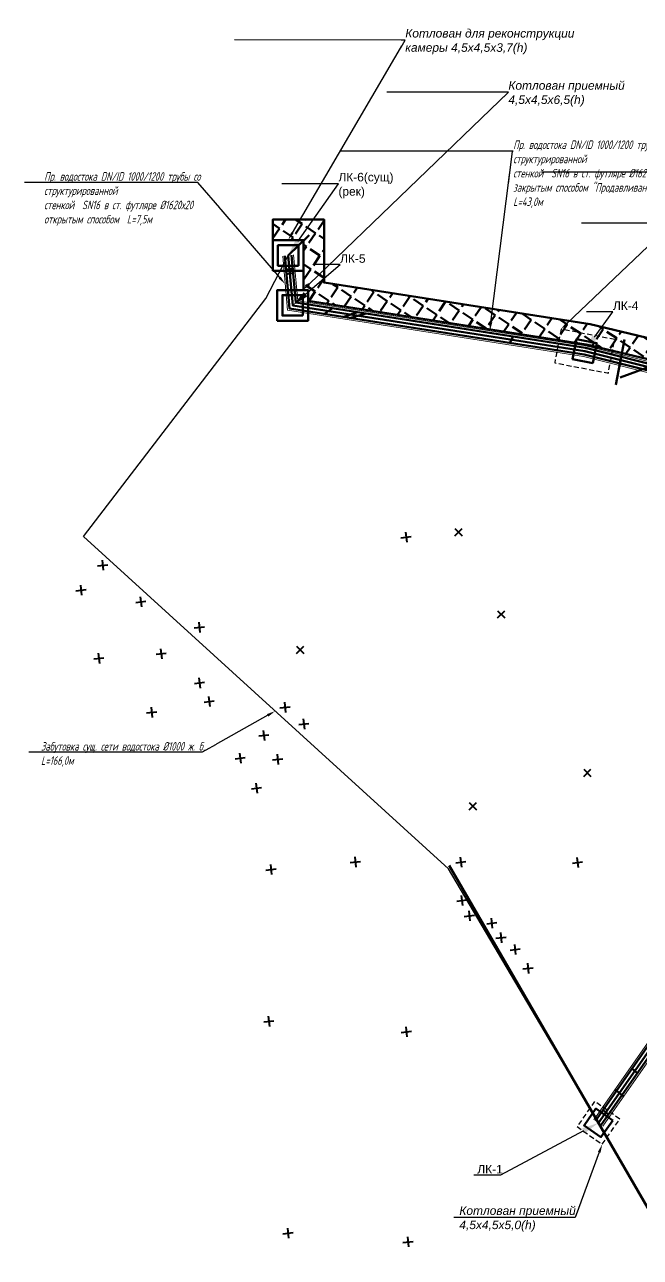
# Model space of a CAD drawing. Extents: x 8881 to 13607, y 7488 to 14019.
# Drawn here: x 11767.2 to 11857.3, y 8763 to 8943.2 of the extents above; entities that cross this region are included whole.
import ezdxf
from ezdxf import colors
from ezdxf.entities.mleader import LeaderData, LeaderLine
from ezdxf.math import Vec2, Vec3

# ---------------------------------------------------------------- set-up
doc = ezdxf.new("R2010")
doc.units = 0
doc.linetypes.add('DASHED2', pattern=[0.375, 0.25, -0.125])
doc.layers.add('__К2', color=7, linetype='Continuous')
doc.layers.add('_PSM_EXIST_COMMS', color=7, linetype='Continuous', plot=False)
doc.layers.add('_К_ПК64+28.12-ПК66+16.43_Текст', color=7, linetype='Continuous', lineweight=30, true_color=0x994c00)
doc.layers.add('_ПОС1', color=6, linetype='Continuous', true_color=0xff00ff)
doc.layers.add('Кресты', color=1, linetype='Continuous', lineweight=40)
doc.styles.get("Standard").update_dxf_attribs({"font": 'arial.ttf'})
doc.styles.add('СПДС', font='spds.shx', dxfattribs={"width": 0.9, "oblique": 15, "height": 2.5})
doc.linetypes.add('Крест', pattern='A,0,-2.25,[131,ltypeshp.shx,S=0.5,R=0,X=-0.5,Y=-0.5],0,[131,ltypeshp.shx,S=0.5,R=180,X=0.5,Y=0.5],-2.25', length=4.5)

msp = doc.modelspace()

# ---------------------------------------------------------------- linework, layer by layer
at = {"color": 7, "lineweight": 9}
for points in [[(11850.47, 8783.09), (11901.93, 8856.58), (11873.02, 8888.64), (11848.96, 8894.68), (11805.67, 8901.45), (11804.95, 8909.37)], [(11851.79, 8782.17), (11903.97, 8856.7), (11873.88, 8890.08), (11849.28, 8896.24), (11807.15, 8902.84), (11806.54, 8909.52)]]:
    msp.add_lwpolyline(points, dxfattribs=at)
at = {"color": 30, "lineweight": 50, "true_color": 0xff7f00}
for points in [[(11850.72, 8782.92), (11902.32, 8856.6), (11873.18, 8888.91), (11849.02, 8894.97), (11805.94, 8901.71), (11805.25, 8909.4)], [(11851.54, 8782.35), (11903.59, 8856.68), (11873.72, 8889.81), (11849.22, 8895.95), (11806.87, 8902.58), (11806.24, 8909.49)]]:
    msp.add_lwpolyline(points, dxfattribs=at)
for points in [[(11807.91, 8900.65), (11804.91, 8900.65), (11804.91, 8903.65), (11807.91, 8903.65)], [(11853.22, 8783), (11851.5, 8780.54), (11849.04, 8782.26), (11850.76, 8784.72)]]:
    msp.add_lwpolyline(points, close=True, dxfattribs=at)
at = {"layer": '__К2', "color": 5, "lineweight": 50}
msp.add_lwpolyline([(11851.13, 8782.63), (11902.95, 8856.64), (11873.45, 8889.36), (11849.12, 8895.46), (11806.41, 8902.15), (11805.74, 8909.44)], dxfattribs=at)
at = {"layer": '_PSM_EXIST_COMMS', "color": 6, "lineweight": 50}
for points in [[(11805.74, 8909.44), (11808.82, 8912.4)], [(11805.43, 8907.38), (11806.42, 8907.52)], [(11805.7, 8906.76), (11806.48, 8906.87)], [(11811.04, 8900.92), (11812.24, 8901.74)], [(11813.89, 8900.47), (11815.88, 8901.17)], [(11814.91, 8900.31), (11817.09, 8900.98)], [(11838.68, 8897.6), (11838.18, 8896.67)], [(11853.69, 8890.55), (11854.95, 8897.16)], [(11854.33, 8891.62), (11866.78, 8896.17)], [(11862.53, 8762.97), (11829.31, 8820.26)], [(11856.04, 8790.58), (11856.84, 8789.92)], [(11853.56, 8787.5), (11854.8, 8786.48)], [(11852.58, 8783.83), (11851.8, 8784.47)]]:
    msp.add_lwpolyline(points, dxfattribs=at)
at = {"layer": 'Кресты'}
for points in [[(11830.14, 8868.47), (11831.2, 8869.53)], [(11830.14, 8869.53), (11831.2, 8868.47)], [(11822.25, 8868.16), (11823.74, 8868.36)], [(11822.9, 8869), (11823.09, 8867.52)], [(11783.46, 8858.72), (11784.95, 8858.89)], [(11784.12, 8859.55), (11784.28, 8858.06)], [(11836.39, 8856.45), (11837.45, 8857.51)], [(11836.39, 8857.51), (11837.45, 8856.45)], [(11792.02, 8855), (11793.51, 8855.16)], [(11792.68, 8855.83), (11792.85, 8854.34)], [(11786.42, 8851.14), (11787.91, 8851.3)], [(11787.08, 8851.96), (11787.25, 8850.47)], [(11806.97, 8851.26), (11808.03, 8852.32)], [(11806.97, 8852.32), (11808.03, 8851.26)], [(11792.7, 8847.7), (11792.86, 8846.21)], [(11792.03, 8846.87), (11793.53, 8847.04)], [(11805.21, 8844.14), (11805.38, 8842.65)], [(11804.55, 8843.31), (11806.04, 8843.48)], [(11807.29, 8840.87), (11808.78, 8841.03)], [(11807.95, 8841.7), (11808.12, 8840.2)], [(11801.44, 8839.2), (11802.93, 8839.36)], [(11802.1, 8840.02), (11802.27, 8838.53)], [(11798.64, 8836.69), (11798.81, 8835.2)], [(11797.98, 8835.87), (11799.47, 8836.03)], [(11803.47, 8835.69), (11804.96, 8835.86)], [(11804.14, 8836.52), (11804.3, 8835.03)], [(11848.98, 8833.27), (11850.04, 8834.33)], [(11848.98, 8834.33), (11850.04, 8833.27)], [(11800.38, 8831.49), (11801.87, 8831.66)], [(11801.04, 8832.32), (11801.21, 8830.83)], [(11832.23, 8828.39), (11833.29, 8829.45)], [(11832.23, 8829.45), (11833.29, 8828.39)], [(11803.16, 8820.43), (11803.33, 8818.94)], [(11814.81, 8820.7), (11816.31, 8820.86)], [(11815.48, 8821.53), (11815.64, 8820.04)], [(11830.25, 8820.66), (11831.74, 8820.82)], [(11830.91, 8821.49), (11831.08, 8820)], [(11847.32, 8820.6), (11848.8, 8820.8)], [(11847.96, 8821.44), (11848.16, 8819.96)], [(11802.5, 8819.6), (11803.99, 8819.77)], [(11830.4, 8815.06), (11831.89, 8815.23)], [(11831.06, 8815.89), (11831.23, 8814.4)], [(11832.17, 8813.64), (11832.33, 8812.15)], [(11831.5, 8812.82), (11833, 8812.98)], [(11834.79, 8811.74), (11836.28, 8811.91)], [(11835.45, 8812.57), (11835.61, 8811.08)], [(11836.13, 8809.62), (11837.62, 8809.79)], [(11836.79, 8810.45), (11836.95, 8808.96)], [(11838.2, 8807.9), (11839.69, 8808.06)], [(11838.86, 8808.73), (11839.02, 8807.24)], [(11840.75, 8805.96), (11840.91, 8804.47)], [(11840.09, 8805.13), (11841.58, 8805.3)], [(11802.17, 8797.39), (11803.66, 8797.55)], [(11802.84, 8798.21), (11803, 8796.72)], [(11822.28, 8795.85), (11823.77, 8796.02)], [(11822.94, 8796.68), (11823.11, 8795.19)], [(11804.98, 8766.43), (11806.48, 8766.59)], [(11805.65, 8767.25), (11805.81, 8765.76)], [(11822.53, 8765.15), (11824.02, 8765.31)], [(11823.2, 8765.98), (11823.36, 8764.49)]]:
    msp.add_lwpolyline(points, dxfattribs=at)
at = {"layer": 'Кресты', "elevation": 138.31}
for points in [[(11777.87, 8864.08), (11779.36, 8864.24)], [(11778.53, 8864.91), (11778.7, 8863.42)], [(11774.69, 8860.44), (11776.18, 8860.61)], [(11775.35, 8861.27), (11775.52, 8859.78)], [(11777.97, 8851.29), (11778.14, 8849.8)], [(11777.31, 8850.46), (11778.8, 8850.62)], [(11793.44, 8844.15), (11794.93, 8844.32)], [(11794.1, 8844.98), (11794.27, 8843.49)], [(11785.03, 8842.58), (11786.52, 8842.74)], [(11785.7, 8843.4), (11785.86, 8841.91)]]:
    msp.add_lwpolyline(points, dxfattribs=at)

# ---------------------------------------------------------------- leaders
at = {"layer": '_ПОС1', "color": 30, "lineweight": 18, "true_color": 0xff7f00, "transparency": 33554687}
ml = msp.add_multileader_mtext('Standard', dxfattribs=at)
ml.set_content('{\\C30;\\c32767;ЛК-6(сущ)\\P(рек)}', color=5)
ml.set_leader_properties()
ml.build(insert=Vec2(0, 0))
ml.multileader.update_dxf_attribs({"text_left_attachment_type": 6, "text_right_attachment_type": 6, "dogleg_length": 0, "arrow_head_size": 2.5})
ctx = ml.context
ctx.base_point, ctx.char_height, ctx.arrow_head_size, ctx.landing_gap_size, ctx.plane_origin = Vec3(11813.1, 8919.92), 1.25, 2.5, 0, Vec3(11885.54, 9344.37)
ctx.left_attachment, ctx.right_attachment = 6, 6
notes = []
notes.append((ctx, [(1, (1, 1, 0), (11813.1, 8919.92), (1, 0), 0, [(0, [(11805.74, 8909.44)], 0, [])])]))
ctx.mtext.insert, ctx.mtext.rotation, ctx.mtext.width, ctx.mtext.defined_height, ctx.mtext.flow_direction = Vec3(11813.1, 8921.53), 6.283185, 37.6219, 15.81, 5
ml = msp.add_multileader_mtext('Standard', dxfattribs=at)
ml.set_content('{\\C30;\\c32767;ЛК-5}', color=5)
ml.set_leader_properties()
ml.build(insert=Vec2(0, 0))
ml.multileader.update_dxf_attribs({"text_left_attachment_type": 6, "text_right_attachment_type": 6, "dogleg_length": 0, "arrow_head_size": 2.5})
ctx = ml.context
ctx.base_point, ctx.char_height, ctx.arrow_head_size, ctx.landing_gap_size, ctx.plane_origin = Vec3(11813.35, 8908.13), 1.25, 2.5, 0, Vec3(11889.95, 9338.05)
ctx.left_attachment, ctx.right_attachment = 6, 6
notes.append((ctx, [(1, (1, 1, 0), (11813.35, 8908.13), (1, 0), 0, [(0, [(11806.41, 8902.15)], 0, [])])]))
ctx.mtext.insert, ctx.mtext.rotation, ctx.mtext.width, ctx.mtext.defined_height, ctx.mtext.flow_direction = Vec3(11813.35, 8909.63), 6.283185, 37.6219, 15.81, 5
ml = msp.add_multileader_mtext('Standard', dxfattribs=at)
ml.set_content('{\\C30;\\c32767;ЛК-4}', color=5)
ml.set_leader_properties()
ml.build(insert=Vec2(0, 0))
ml.multileader.update_dxf_attribs({"text_left_attachment_type": 6, "text_right_attachment_type": 6, "dogleg_length": 0, "arrow_head_size": 2.5})
ctx = ml.context
ctx.base_point, ctx.char_height, ctx.arrow_head_size, ctx.landing_gap_size, ctx.plane_origin = Vec3(11853.26, 8901.23), 1.25, 2.5, 0, Vec3(11929.86, 9331.15)
ctx.left_attachment, ctx.right_attachment = 6, 6
notes.append((ctx, [(1, (1, 1, 0), (11853.26, 8901.23), (1, 0), 0, [(0, [(11849.12, 8895.46)], 0, [])])]))
ctx.mtext.insert, ctx.mtext.rotation, ctx.mtext.width, ctx.mtext.defined_height, ctx.mtext.flow_direction = Vec3(11853.26, 8902.73), 6.283185, 37.6219, 15.81, 5
ml = msp.add_multileader_mtext('Standard', dxfattribs=at)
ml.set_content('{\\C30;\\c32767;ЛК-1}', color=5)
ml.set_leader_properties()
ml.build(insert=Vec2(0, 0))
ml.multileader.update_dxf_attribs({"text_left_attachment_type": 6, "text_right_attachment_type": 6, "dogleg_length": 0, "arrow_head_size": 2.5})
ctx = ml.context
ctx.base_point, ctx.char_height, ctx.arrow_head_size, ctx.landing_gap_size, ctx.plane_origin = Vec3(11833.42, 8774.98), 1.25, 2.5, 0, Vec3(11906.64, 9204.9)
ctx.left_attachment, ctx.right_attachment = 6, 6
notes.append((ctx, [(0, (1, 1, 0), (11836.8, 8774.98), (-1, 0), 0, [(0, [(11851.13, 8782.63)], 0, [])])]))
ctx.mtext.insert, ctx.mtext.rotation, ctx.mtext.width, ctx.mtext.defined_height, ctx.mtext.flow_direction = Vec3(11833.42, 8776.48), 6.283185, 37.6219, 15.81, 5
for ctx, leaders in notes:
    for number, flags, end, landing, length, lines in leaders:
        leader = LeaderData()
        leader.index, (leader.has_last_leader_line, leader.has_dogleg_vector, leader.attachment_direction) = number, flags
        leader.last_leader_point, leader.dogleg_vector, leader.dogleg_length = Vec3(end), Vec3(landing), length
        for number, points, colour, breaks in lines:
            line = LeaderLine()
            line.index, line.vertices, line.color, line.breaks = number, Vec3.list(points), colors.encode_raw_color(colour), breaks
            leader.lines.append(line)
        ctx.leaders.append(leader)

# ---------------------------------------------------------------- next in the draw order: leaders
at = {"color": 30, "lineweight": 50, "true_color": 0xff7f00}
ml = msp.add_multileader_mtext('Standard', dxfattribs=at)
ml.set_content('{\\C30;\\c32767;Пр. водостока DN/ID 1000/1200 трубы со структурированной\\Pстенкой  SN16 в ст. футляре %%C1620х20 открытым способом  L=7,5м}', color=(255, 130, 5), style='СПДС')
ml.set_leader_properties()
ml.build(insert=Vec2(0, 0))
ml.multileader.update_dxf_attribs({"text_left_attachment_type": 6, "text_right_attachment_type": 6, "dogleg_length": 0.1, "arrow_head_size": 1.25})
ctx = ml.context
ctx.base_point, ctx.char_height, ctx.arrow_head_size, ctx.landing_gap_size, ctx.plane_origin = Vec3(11770.05, 8920.13), 1.25, 1.25, 0, Vec3(11822.49, 9134.25)
ctx.left_attachment, ctx.right_attachment = 6, 6
notes = []
notes.append((ctx, [(0, (1, 1, 0), (11792.53, 8920.13), (-1, 0), 0.1, [(0, [(11805.32, 8905.27)], 0, [])])]))
ctx.mtext.insert, ctx.mtext.rotation, ctx.mtext.width, ctx.mtext.defined_height, ctx.mtext.flow_direction = Vec3(11770.05, 8921.63), 6.283185, 24.9817, 7.9, 5
ctx.mtext.has_bg_fill, ctx.mtext.bg_color, ctx.mtext.bg_scale_factor, ctx.mtext.bg_transparency, ctx.mtext.use_window_bg_color = 1, -1027028792, 1.5, 0, 1
ml = msp.add_multileader_mtext('Standard', dxfattribs=at)
ml.set_content('{\\C30;\\c32767;Пр. водостока DN/ID 1000/1200 трубы со структурированной\\Pстенкой  SN16 в ст. футляре %%C1620х20 закрытым способом "Продавливание" L=25,0м}', color=(255, 130, 5), style='СПДС')
ml.set_leader_properties()
ml.build(insert=Vec2(0, 0))
ml.multileader.update_dxf_attribs({"text_left_attachment_type": 6, "text_right_attachment_type": 6, "dogleg_length": 0.1, "arrow_head_size": 1.25})
ctx = ml.context
ctx.base_point, ctx.char_height, ctx.arrow_head_size, ctx.landing_gap_size, ctx.plane_origin = Vec3(11873.87, 8914.19), 1.25, 1.25, 0, Vec3(11926.89, 9128.3)
ctx.left_attachment, ctx.right_attachment = 6, 6
notes.append((ctx, [(1, (1, 1, 0), (11873.77, 8914.19), (1, 0), 0.1, [(0, [(11861.18, 8893.26)], 0, [])])]))
ctx.mtext.insert, ctx.mtext.rotation, ctx.mtext.width, ctx.mtext.defined_height, ctx.mtext.flow_direction = Vec3(11873.87, 8915.75), 6.283185, 24.9817, 7.9, 5
ctx.mtext.has_bg_fill, ctx.mtext.bg_color, ctx.mtext.bg_scale_factor, ctx.mtext.bg_transparency, ctx.mtext.use_window_bg_color = 1, -1027028792, 1.5, 0, 1
at = {"layer": '_ПОС1', "color": 6, "lineweight": 18, "true_color": 0xf50aed, "transparency": 33554687}
ml = msp.add_multileader_mtext('Standard', dxfattribs=at)
ml.set_content('{\\fArial|b0|i1|c204|p34;\\C256;\\c16711935;Котлован приемный \\P4,5х4,5х5,0(h) }', color=5)
ml.set_leader_properties()
ml.build(insert=Vec2(0, 0))
ml.multileader.update_dxf_attribs({"text_left_attachment_type": 6, "text_right_attachment_type": 6, "dogleg_length": 0, "arrow_head_size": 1.25})
ctx = ml.context
ctx.base_point, ctx.char_height, ctx.arrow_head_size, ctx.landing_gap_size, ctx.plane_origin, ctx.plane_x_axis, ctx.plane_y_axis = Vec3(11830.78, 8768.82), 1.25, 1.25, 0, Vec3(11893.48, 8732.7), Vec3(1, -0.000771), Vec3(0.000771, 1)
ctx.left_attachment, ctx.right_attachment = 6, 6
notes.append((ctx, [(1, (1, 1, 0), (11847.74, 8768.8), (-1, 0.000771), 0, [(0, [(11851.68, 8779.5)], 0, [])])]))
ctx.mtext.insert, ctx.mtext.text_direction, ctx.mtext.rotation, ctx.mtext.flow_direction = Vec3(11830.79, 8770.43), Vec3(1, -0.000771), 6.282415, 5
ctx.mtext.has_bg_fill, ctx.mtext.bg_color, ctx.mtext.bg_scale_factor, ctx.mtext.bg_transparency, ctx.mtext.use_window_bg_color = 1, -1023410167, 1.5, 0, 1
for ctx, leaders in notes:
    for number, flags, end, landing, length, lines in leaders:
        leader = LeaderData()
        leader.index, (leader.has_last_leader_line, leader.has_dogleg_vector, leader.attachment_direction) = number, flags
        leader.last_leader_point, leader.dogleg_vector, leader.dogleg_length = Vec3(end), Vec3(landing), length
        for number, points, colour, breaks in lines:
            line = LeaderLine()
            line.index, line.vertices, line.color, line.breaks = number, Vec3.list(points), colors.encode_raw_color(colour), breaks
            leader.lines.append(line)
        ctx.leaders.append(leader)

# ---------------------------------------------------------------- next in the draw order: linework, layer by layer
at = {"color": 6, "lineweight": 50}
for points in [[(11803.49, 8907.19), (11807.99, 8907.19), (11807.99, 8911.69), (11803.49, 8911.69)], [(11804.16, 8899.9), (11808.66, 8899.9), (11808.66, 8904.4), (11804.16, 8904.4)]]:
    msp.add_lwpolyline(points, close=True, dxfattribs=at)
at = {"color": 30, "lineweight": 50, "true_color": 0xff7f00}
for points in [[(11807.24, 8907.94), (11804.24, 8907.94), (11804.24, 8910.94), (11807.24, 8910.94)], [(11850.31, 8893.7), (11847.36, 8894.28), (11847.94, 8897.22), (11850.88, 8896.64)]]:
    msp.add_lwpolyline(points, close=True, dxfattribs=at)
at = {"layer": '_ПОС1', "color": 6, "linetype": 'DASHED2', "lineweight": 30, "ltscale": 3, "true_color": 0xf50aed, "transparency": 33554687, "flags": 128}
msp.add_lwpolyline([(11848, 8782.08), (11851.68, 8779.5), (11854.26, 8783.19), (11850.58, 8785.77)], close=True, dxfattribs=at)

# ---------------------------------------------------------------- next in the draw order: leaders
at = {"color": 30, "lineweight": 50, "true_color": 0xff7f00}
ml = msp.add_multileader_mtext('Standard', dxfattribs=at)
ml.set_content('{\\C30;\\c32767;Пр. водостока DN/ID 1000/1200 трубы со структурированной\\Pстенкой  SN16 в ст. футляре %%C1620х20 закрытым способом "Продавливание" L=43,0м}', color=(255, 130, 5), style='СПДС')
ml.set_leader_properties()
ml.build(insert=Vec2(0, 0))
ml.multileader.update_dxf_attribs({"text_left_attachment_type": 6, "text_right_attachment_type": 6, "dogleg_length": 0.1, "arrow_head_size": 1.25})
ctx = ml.context
ctx.base_point, ctx.char_height, ctx.arrow_head_size, ctx.landing_gap_size, ctx.plane_origin = Vec3(11838.66, 8924.71), 1.25, 1.25, 0, Vec3(11891.68, 9138.83)
ctx.left_attachment, ctx.right_attachment = 6, 6
notes = []
notes.append((ctx, [(1, (1, 1, 0), (11838.56, 8924.71), (1, 0), 0.1, [(0, [(11835.25, 8898.44)], 0, [])])]))
ctx.mtext.insert, ctx.mtext.rotation, ctx.mtext.width, ctx.mtext.defined_height, ctx.mtext.flow_direction = Vec3(11838.66, 8926.27), 6.283185, 24.9817, 7.9, 5
ctx.mtext.has_bg_fill, ctx.mtext.bg_color, ctx.mtext.bg_scale_factor, ctx.mtext.bg_transparency, ctx.mtext.use_window_bg_color = 1, -1027028792, 1.5, 0, 1
for ctx, leaders in notes:
    for number, flags, end, landing, length, lines in leaders:
        leader = LeaderData()
        leader.index, (leader.has_last_leader_line, leader.has_dogleg_vector, leader.attachment_direction) = number, flags
        leader.last_leader_point, leader.dogleg_vector, leader.dogleg_length = Vec3(end), Vec3(landing), length
        for number, points, colour, breaks in lines:
            line = LeaderLine()
            line.index, line.vertices, line.color, line.breaks = number, Vec3.list(points), colors.encode_raw_color(colour), breaks
            leader.lines.append(line)
        ctx.leaders.append(leader)

# ---------------------------------------------------------------- next in the draw order: linework, layer by layer
at = {"layer": '_К_ПК64+28.12-ПК66+16.43_Текст', "color": 1, "linetype": 'Крест', "lineweight": 30, "true_color": 0xff0000}
msp.add_lwpolyline([(11851.13, 8782.63), (11829.19, 8819.76), (11775.82, 8868.34), (11802.5, 8903.15), (11805.74, 8909.44)], dxfattribs=at)
at = {"layer": '_ПОС1', "color": 6, "linetype": 'DASHED2', "lineweight": 30, "ltscale": 3, "true_color": 0xf50aed, "transparency": 33554687, "flags": 128}
msp.add_lwpolyline([(11845.66, 8898.67), (11844.73, 8893.75), (11852.58, 8892.25), (11853.52, 8897.17)], close=True, dxfattribs=at)

# ---------------------------------------------------------------- next in the draw order: leaders
at = {"color": 30, "lineweight": 50, "true_color": 0xff7f00}
ml = msp.add_multileader_mtext('Standard', dxfattribs=at)
ml.set_content('{\\C30;\\c32767;Забутовка сущ. сети водостока %%C1000 ж. б. L=166,0м}', color=(255, 130, 5), style='СПДС')
ml.set_leader_properties()
ml.build(insert=Vec2(0, 0))
ml.multileader.update_dxf_attribs({"text_left_attachment_type": 6, "text_right_attachment_type": 6, "dogleg_length": 0.1, "arrow_head_size": 1.25})
ctx = ml.context
ctx.base_point, ctx.char_height, ctx.arrow_head_size, ctx.landing_gap_size, ctx.plane_origin = Vec3(11769.59, 8836.81), 1.25, 1.25, 0, Vec3(11822.32, 9050.93)
ctx.left_attachment, ctx.right_attachment = 6, 6
notes = []
notes.append((ctx, [(0, (1, 1, 0), (11793.17, 8836.81), (-1, 0), 0.1, [(0, [(11803.84, 8842.83)], 0, [])])]))
ctx.mtext.insert, ctx.mtext.rotation, ctx.mtext.width, ctx.mtext.defined_height, ctx.mtext.flow_direction = Vec3(11769.59, 8838.31), 6.283185, 24.9817, 7.9, 5
ctx.mtext.has_bg_fill, ctx.mtext.bg_color, ctx.mtext.bg_scale_factor, ctx.mtext.bg_transparency, ctx.mtext.use_window_bg_color = 1, -1027028792, 1.5, 0, 1
at = {"layer": '_ПОС1', "color": 6, "lineweight": 18, "true_color": 0xf50aed, "transparency": 33554687}
ml = msp.add_multileader_mtext('Standard', dxfattribs=at)
ml.set_content('{\\fArial|b0|i1|c204|p34;\\C256;\\c16711935;Котлован рабочий и приемный \\P8х5х9,0(h) }', color=5)
ml.set_leader_properties()
ml.build(insert=Vec2(0, 0))
ml.multileader.update_dxf_attribs({"text_left_attachment_type": 6, "text_right_attachment_type": 6, "dogleg_length": 0, "arrow_head_size": 1.25})
ctx = ml.context
ctx.base_point, ctx.char_height, ctx.arrow_head_size, ctx.landing_gap_size, ctx.plane_origin, ctx.plane_x_axis, ctx.plane_y_axis = Vec3(11869.73, 8921.61), 1.25, 1.25, 0, Vec3(11940.17, 8887.84), Vec3(1, -0.000771), Vec3(0.000771, 1)
ctx.left_attachment, ctx.right_attachment = 6, 6
notes.append((ctx, [(0, (1, 1, 0), (11869.73, 8921.61), (1, -0.000771), 0, [(0, [(11845.66, 8898.67)], 0, [])])]))
ctx.mtext.insert, ctx.mtext.text_direction, ctx.mtext.rotation, ctx.mtext.flow_direction = Vec3(11869.73, 8923.23), Vec3(1, -0.000771), 6.282415, 5
ctx.mtext.has_bg_fill, ctx.mtext.bg_color, ctx.mtext.bg_scale_factor, ctx.mtext.bg_transparency, ctx.mtext.use_window_bg_color = 1, -1023410167, 1.5, 0, 1
for ctx, leaders in notes:
    for number, flags, end, landing, length, lines in leaders:
        leader = LeaderData()
        leader.index, (leader.has_last_leader_line, leader.has_dogleg_vector, leader.attachment_direction) = number, flags
        leader.last_leader_point, leader.dogleg_vector, leader.dogleg_length = Vec3(end), Vec3(landing), length
        for number, points, colour, breaks in lines:
            line = LeaderLine()
            line.index, line.vertices, line.color, line.breaks = number, Vec3.list(points), colors.encode_raw_color(colour), breaks
            leader.lines.append(line)
        ctx.leaders.append(leader)

# ---------------------------------------------------------------- next in the draw order: leaders
ml = msp.add_multileader_mtext('Standard', dxfattribs=at)
ml.set_content('{\\fArial|b0|i1|c204|p34;\\C256;\\c16711935;Котлован приемный \\P4,5х4,5х6,5(h) }', color=5)
ml.set_leader_properties()
ml.build(insert=Vec2(0, 0))
ml.multileader.update_dxf_attribs({"text_left_attachment_type": 6, "text_right_attachment_type": 6, "dogleg_length": 0, "arrow_head_size": 1.25})
ctx = ml.context
ctx.base_point, ctx.char_height, ctx.arrow_head_size, ctx.landing_gap_size, ctx.plane_origin, ctx.plane_x_axis, ctx.plane_y_axis = Vec3(11837.96, 8933.32), 1.25, 1.25, 0, Vec3(11908.4, 8899.56), Vec3(1, -0.000771), Vec3(0.000771, 1)
ctx.left_attachment, ctx.right_attachment = 6, 6
notes = []
notes.append((ctx, [(0, (1, 1, 0), (11837.96, 8933.32), (1, -0.000771), 0, [(0, [(11807.91, 8904.4)], 0, [])])]))
ctx.mtext.insert, ctx.mtext.text_direction, ctx.mtext.rotation, ctx.mtext.flow_direction = Vec3(11837.96, 8934.94), Vec3(1, -0.000771), 6.282415, 5
ctx.mtext.has_bg_fill, ctx.mtext.bg_color, ctx.mtext.bg_scale_factor, ctx.mtext.bg_transparency, ctx.mtext.use_window_bg_color = 1, -1023410167, 1.5, 0, 1
for ctx, leaders in notes:
    for number, flags, end, landing, length, lines in leaders:
        leader = LeaderData()
        leader.index, (leader.has_last_leader_line, leader.has_dogleg_vector, leader.attachment_direction) = number, flags
        leader.last_leader_point, leader.dogleg_vector, leader.dogleg_length = Vec3(end), Vec3(landing), length
        for number, points, colour, breaks in lines:
            line = LeaderLine()
            line.index, line.vertices, line.color, line.breaks = number, Vec3.list(points), colors.encode_raw_color(colour), breaks
            leader.lines.append(line)
        ctx.leaders.append(leader)

# ---------------------------------------------------------------- next in the draw order: leaders
ml = msp.add_multileader_mtext('Standard', dxfattribs=at)
ml.set_content('{\\fArial|b0|i1|c204|p34;\\C256;\\c16711935;Котлован для реконструкции\\Pкамеры 4,5х4,5х3,7(h) }', color=5)
ml.set_leader_properties()
ml.build(insert=Vec2(0, 0))
ml.multileader.update_dxf_attribs({"text_left_attachment_type": 6, "text_right_attachment_type": 6, "dogleg_length": 0, "arrow_head_size": 1.25})
ctx = ml.context
ctx.base_point, ctx.char_height, ctx.arrow_head_size, ctx.landing_gap_size, ctx.plane_origin, ctx.plane_x_axis, ctx.plane_y_axis = Vec3(11822.88, 8940.95), 1.25, 1.25, 0, Vec3(11893.32, 8907.19), Vec3(1, -0.000771), Vec3(0.000771, 1)
ctx.left_attachment, ctx.right_attachment = 6, 6
notes = []
notes.append((ctx, [(0, (1, 1, 0), (11822.88, 8940.95), (1, -0.000771), 0, [(0, [(11805.74, 8911.69)], 0, [])])]))
ctx.mtext.insert, ctx.mtext.text_direction, ctx.mtext.rotation, ctx.mtext.flow_direction = Vec3(11822.88, 8942.57), Vec3(1, -0.000771), 6.282415, 5
ctx.mtext.has_bg_fill, ctx.mtext.bg_color, ctx.mtext.bg_scale_factor, ctx.mtext.bg_transparency, ctx.mtext.use_window_bg_color = 1, -1023410167, 1.5, 0, 1
for ctx, leaders in notes:
    for number, flags, end, landing, length, lines in leaders:
        leader = LeaderData()
        leader.index, (leader.has_last_leader_line, leader.has_dogleg_vector, leader.attachment_direction) = number, flags
        leader.last_leader_point, leader.dogleg_vector, leader.dogleg_length = Vec3(end), Vec3(landing), length
        for number, points, colour, breaks in lines:
            line = LeaderLine()
            line.index, line.vertices, line.color, line.breaks = number, Vec3.list(points), colors.encode_raw_color(colour), breaks
            leader.lines.append(line)
        ctx.leaders.append(leader)

# ---------------------------------------------------------------- next in the draw order: hatches: boundary and pattern name
at = {"lineweight": 50, "true_color": 0x4554a5}
h = msp.add_hatch(dxfattribs=at)
h.set_pattern_fill('ANGLE', color=175, scale=0.34, angle=146)
h.set_pattern_definition([(146, (0, 0), (-1.32802723, -1.96888133), [1.7272, -0.6477]), (236, (0, 0), (1.96888133, -1.32802723), [1.7272, -0.6477])])
h.paths.add_polyline_path([(11808.66, 8902.81), (11849.32, 8896.44), (11870.07, 8891.5), (11871.29, 8893.55), (11878.17, 8889.46), (11876.95, 8887.42), (11901.71, 8859.96), (11903.2, 8862.09), (11907.3, 8859.22), (11902.71, 8852.67), (11905.16, 8850.95), (11911.47, 8859.96), (11902.46, 8866.27), (11901.42, 8864.78), (11880.66, 8887.79), (11882.28, 8890.51), (11870.25, 8897.67), (11868.62, 8894.93), (11849.9, 8899.39), (11810.99, 8905.48), (11810.99, 8914.69), (11803.49, 8914.69), (11803.49, 8911.69), (11807.99, 8911.69), (11807.99, 8904.4), (11808.66, 8904.4)])

# ---------------------------------------------------------------- next in the draw order: linework, layer by layer
at = {"color": 175, "lineweight": 50, "true_color": 0x4554a5}
msp.add_lwpolyline([(11868.62, 8894.93), (11849.9, 8899.39), (11810.99, 8905.48), (11810.99, 8914.69), (11803.49, 8914.69), (11803.49, 8911.69), (11807.99, 8911.69), (11807.99, 8904.4), (11808.66, 8904.4), (11808.66, 8902.81), (11849.32, 8896.44), (11870.07, 8891.5)], dxfattribs=at)
at = {"color": 6, "lineweight": 50}
msp.add_lwpolyline([(11807.99, 8907.19), (11807.99, 8911.69), (11803.49, 8911.69)], dxfattribs=at)

doc.saveas('drawing.dxf')
